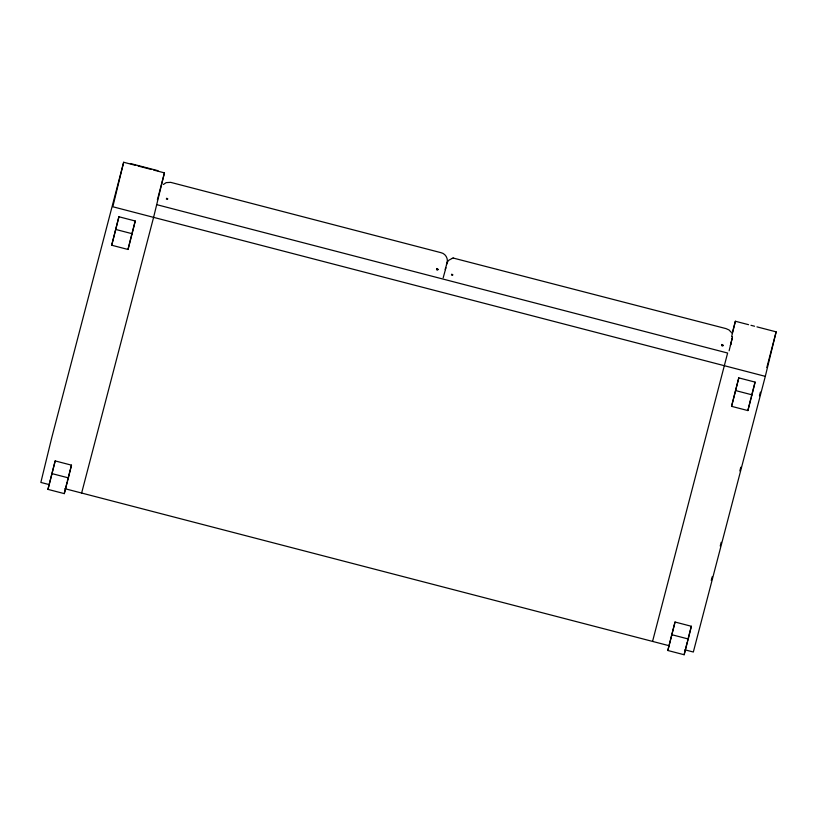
<?xml version="1.0" encoding="UTF-8"?>
<svg xmlns="http://www.w3.org/2000/svg" width="817" height="817" viewBox="0 0 817 817"><rect width="100%" height="100%" fill="white"/><g stroke="black" fill="none" stroke-linecap="round" stroke-linejoin="round"><path stroke-width="1.23" d="M445.571 268.834L445.663 267.465L445.316 269.59L447.113 262.186L446.868 263.227M730.653 344.784L730.755 343.702M732.441 336.767L731.95 339.178M166.566 198.357L166.423 199.134L167.546 199.368L167.679 198.643L166.729 198.398M446.49 264.984L446.695 263.891M451.658 274.308L451.505 275.084L452.628 275.319L452.771 274.594L451.811 274.349M447.011 262.962C448.451 258.58 445.428 253.505 440.904 252.657L170.661 182.354L166.168 182.63L163.39 184.489M730.653 344.488L729.121 350.769M135.663 165.381L123.663 162.266L112.817 206.762L765.304 376.351L693.337 652.017L684.942 649.832M47.958 489.383L55.178 460.921L71.487 465.159L68.383 477.874L64.277 493.621L47.958 489.383L55.178 460.921M111.704 245.233L118.914 216.76L135.234 220.999L132.129 233.713L128.014 249.471L111.704 245.233L118.914 216.76M64.277 493.621L67.096 482.071M128.014 249.471L130.832 237.91M153.647 170.059L164.442 172.867L153.596 217.363L81.629 493.029M731.644 336.563L735.371 321.255L748.566 324.686M730.398 345.54L732.206 338.126M667.826 650.495L675.036 622.023L691.345 626.271L688.251 638.986L684.135 654.734L667.826 650.495L675.036 622.023M731.562 406.335L738.782 377.873L755.092 382.111L751.987 394.825L747.882 410.573L731.562 406.335L738.782 377.873M684.135 654.734L687.23 642.019M747.882 410.573L750.976 397.859M765.304 376.351L776.15 331.855L756.961 326.861M123.663 162.266L51.696 437.932L40.85 482.428L49.245 484.614M67.372 480.907L71.487 465.159M131.118 236.756L135.234 220.999M157.375 199.94L164.442 172.867M443.192 277.77L445.531 269.212M732.155 333.561L735.371 321.255M652.558 641.416L727.62 353.036L156.701 204.648M730.664 344.1L732.093 338.912M687.546 640.804L691.345 626.271M751.293 396.653L755.092 382.111M711.25 580.438L712.21 576.751M720.247 545.981L721.207 542.294M739.845 470.919L740.805 467.222M759.442 395.847L760.402 392.15M766.836 367.538L776.15 331.855M446.695 263.585L448.472 260.439L452.475 258.243M453.476 258.111L725.986 328.608L729.03 329.956L731.276 332.345M452.342 258.264L453.558 258.101M130.414 163.523L157.998 170.692M138.063 166.004L151.247 169.436M750.966 325.309L754.561 326.238M115.82 229.475L132.129 233.713M735.678 390.587L751.987 394.825M52.074 473.635L68.383 477.874M671.931 634.738L688.251 638.986M64.839 488.668L669.348 645.777M437.881 269.375L437.749 269.978L436.646 269.681L437.871 269.477L436.85 268.497L436.554 269.549L437.361 268.64L437.881 269.375M722.963 345.325L722.831 345.928L721.728 345.632L722.953 345.428L721.932 344.447L721.646 345.489L722.442 344.59L722.963 345.325"/></g></svg>
